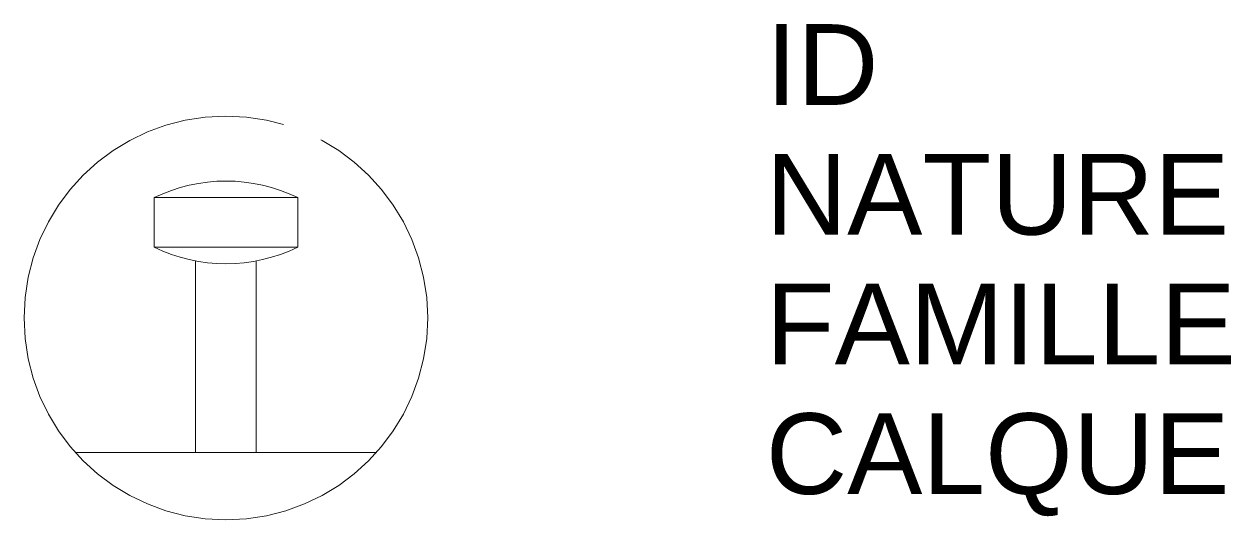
# Model space of a CAD drawing. Header units: metres. Extents: x -0.5 to 2.49, y -0.5 to 0.73.
import ezdxf

# ---------------------------------------------------------------- set-up
doc = ezdxf.new("R2010")
doc.units = ezdxf.units.M
doc.linetypes.add('Socle_Continu', pattern=[2.5, 2.5, 0])
doc.layers.add('EAUPO_SCI', color=140, linetype='Socle_Continu', lineweight=13)
doc.styles.get("Standard").update_dxf_attribs({"font": 'arial.ttf'})

msp = doc.modelspace()

# ---------------------------------------------------------------- linework, layer by layer
at = {"layer": 'EAUPO_SCI', "linetype": 'Socle_Continu'}
for p, q in [((-0.1779, 0.2981), (-0.1779, 0.1755)), ((-0.1779, 0.2981), (0.1779, 0.2981)), ((0.1779, 0.2981), (0.1779, 0.1755)), ((-0.1779, 0.1755), (0.1779, 0.1755)), ((-0.0753, 0.1415), (-0.0753, -0.333)), ((0.0753, 0.1415), (0.0753, -0.333)), ((-0.3729, -0.333), (0.3729, -0.333))]:
    msp.add_line(p, q, dxfattribs=at)
msp.add_circle((0, 0), 0.5, dxfattribs=at)
for centre, start, end in [((0, -0.0659), 63.957, 116.043), ((0, 0.5395), 243.957, 296.043)]:
    msp.add_arc(centre, 0.4051, start, end, dxfattribs=at)

# ---------------------------------------------------------------- texts
at = {"layer": 'EAUPO_SCI', "linetype": 'Socle_Continu', "flags": 9}
for tag, p, s in [('ID', (1.3377, 0.5278), 'AP_2001'), ('NATURE', (1.3377, 0.2065), "Symbole château d'eau"), ('FAMILLE', (1.3377, -0.1147), 'Eau potable'), ('CALQUE', (1.3377, -0.436), 'EAUPO_SCI')]:
    msp.add_attdef(tag, p, s, height=0.2, dxfattribs=at)

doc.saveas('drawing.dxf')
